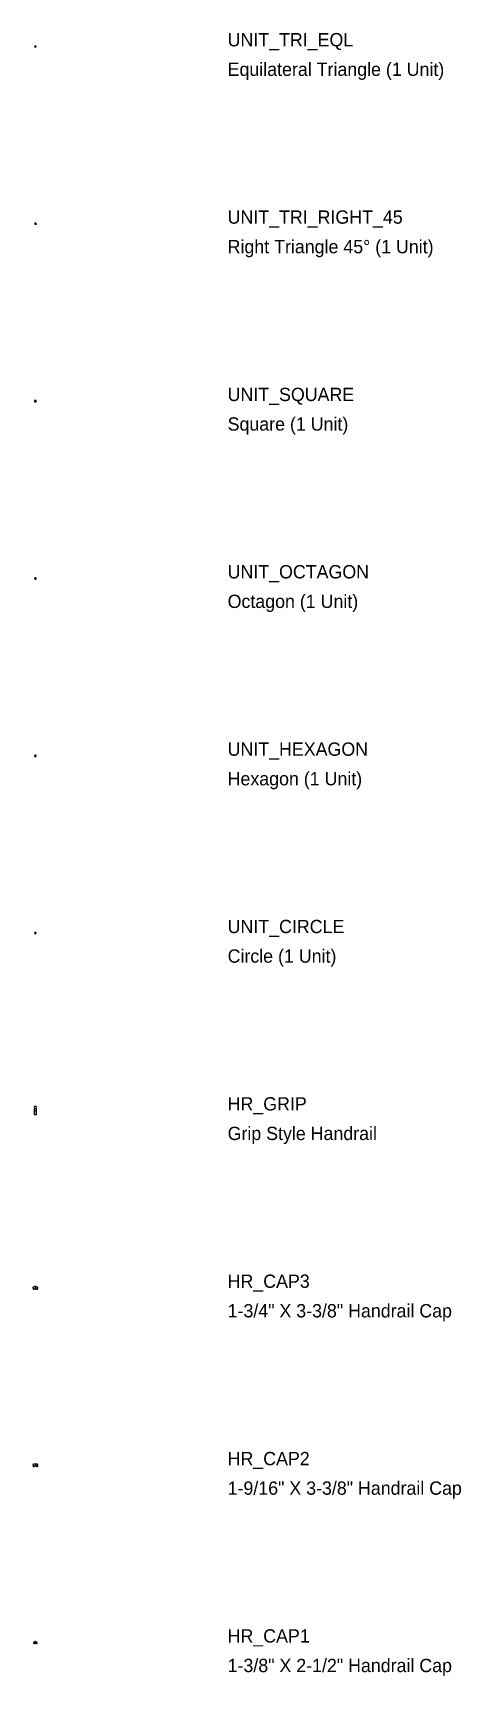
# Model space of a CAD drawing. Header units: inches. Extents: x -2 to 288, y -23 to 1089.
import ezdxf

# ---------------------------------------------------------------- set-up
doc = ezdxf.new("R2010")
doc.units = ezdxf.units.IN
doc.header["$LTSCALE"] = 0.5
doc.header["$MEASUREMENT"] = 0
doc.layers.add('Insertion Points', color=1, linetype='Continuous')

msp = doc.modelspace()

# ---------------------------------------------------------------- linework, layer by layer
for points in [[(-0.5, 1079.7), (0.5, 1079.7), (0, 1080.6)], [(-0.3, 959.7), (0.7, 959.7), (-0.3, 960.7)], [(-0.5, 839.5), (0.5, 839.5), (0.5, 840.5), (-0.5, 840.5)], [(-0.2, 719.5), (0.2, 719.5), (0.5, 719.8), (0.5, 720.2), (0.2, 720.5), (-0.2, 720.5), (-0.5, 720.2), (-0.5, 719.8)], [(0.3, 599.5), (0.6, 600), (0.3, 600.5), (-0.3, 600.5), (-0.6, 600), (-0.3, 599.5)]]:
    msp.add_lwpolyline(points, close=True)
for points in [[(-0.5, 480, 1), (0.5, 480, 1)], [(0.7, 361.1, -0.639635), (0.6, 361.5, 2.23218), (-0.6, 361.5, -0.639635), (-0.8, 361.1), (-0.8, 357.2), (0.7, 357.2)], [(-0.9, 240.6, -0.089173), (-1.5, 240.5), (-1.5, 240.4, 0.21567), (-1.7, 240.1, 0.276984), (-1.6, 239.8), (-1.4, 239.6, 0.623183), (-1.4, 239.2), (-1.4, 239.1), (-0.8, 239.1), (-0.8, 239.4), (0.8, 239.4), (0.8, 239.1), (1.4, 239.1), (1.4, 239.2, 0.623183), (1.4, 239.6), (1.6, 239.8, 0.276984), (1.7, 240.1, 0.21567), (1.5, 240.4), (1.5, 240.5, -0.089173), (0.9, 240.6, -0.056961), (0.5, 240.9, 0.157924), (0.5, 240.9), (-0.5, 240.9, 0.157924), (-0.5, 240.9, -0.056961)], [(-1.4, 119.2), (-0.7, 119.2), (-0.7, 119.5), (0.7, 119.5), (0.7, 119.2), (1.4, 119.2, 0.4688), (1.6, 119.6, 0.273731), (1.3, 119.8), (1.6, 120, 0.538561), (1.5, 120.5, 0.07767), (1.2, 120.7, 0.067832), (0, 120.8, 0.067832), (-1.2, 120.7, 0.07767), (-1.5, 120.5, 0.538561), (-1.6, 120), (-1.3, 119.8, 0.273731), (-1.6, 119.6, 0.4688)], [(0.1, 0.7, 0.024127), (0, 0.7, 0.02389), (0, 0.7, 0.024055), (-0.1, 0.7, 0.072428), (-0.4, 0.5, -0.212386), (-0.8, 0.3), (-0.8, 0.3, 0.309446), (-1.2, -0.1, 0.233591), (-1.1, -0.7), (-0.7, -0.7), (-0.7, -0.4), (0.7, -0.4), (0.7, -0.7), (1.1, -0.7, 0.236209), (1.2, -0.1, 0.309446), (0.8, 0.3), (0.8, 0.3, -0.212386), (0.4, 0.5, 0.072428), (0.2, 0.6, 0.072428)]]:
    msp.add_lwpolyline(points, format="xyb", close=True)
at = {"layer": 'Insertion Points'}
for p in [(0, 1080), (0, 960), (0, 840), (0, 720), (0, 600), (0, 480), (0, 360), (0, 240), (0, 120), (0, 0)]:
    msp.add_point(p, dxfattribs=at)

# ---------------------------------------------------------------- texts
for s, p in [('UNIT_TRI_EQL', (130, 1080)), ('Equilateral Triangle (1 Unit)', (130, 1060)), ('UNIT_TRI_RIGHT_45', (130, 960)), ('Right Triangle 45%%d (1 Unit)', (130, 940)), ('UNIT_SQUARE', (130, 840)), ('Square (1 Unit)', (130, 820)), ('UNIT_OCTAGON', (130, 720)), ('Octagon (1 Unit)', (130, 700)), ('UNIT_HEXAGON', (130, 600)), ('Hexagon (1 Unit)', (130, 580)), ('UNIT_CIRCLE', (130, 480)), ('Circle (1 Unit)', (130, 460)), ('HR_GRIP', (130, 360)), ('Grip Style Handrail', (130, 340)), ('HR_CAP3', (130, 240)), ('1-3/4" X 3-3/8" Handrail Cap', (130, 220)), ('HR_CAP2', (130, 120)), ('1-9/16" X 3-3/8" Handrail Cap', (130, 100)), ('HR_CAP1', (130, 0)), ('1-3/8" X 2-1/2" Handrail Cap', (130, -20))]:
    msp.add_text(s, height=9).set_placement(p)

doc.saveas('drawing.dxf')
